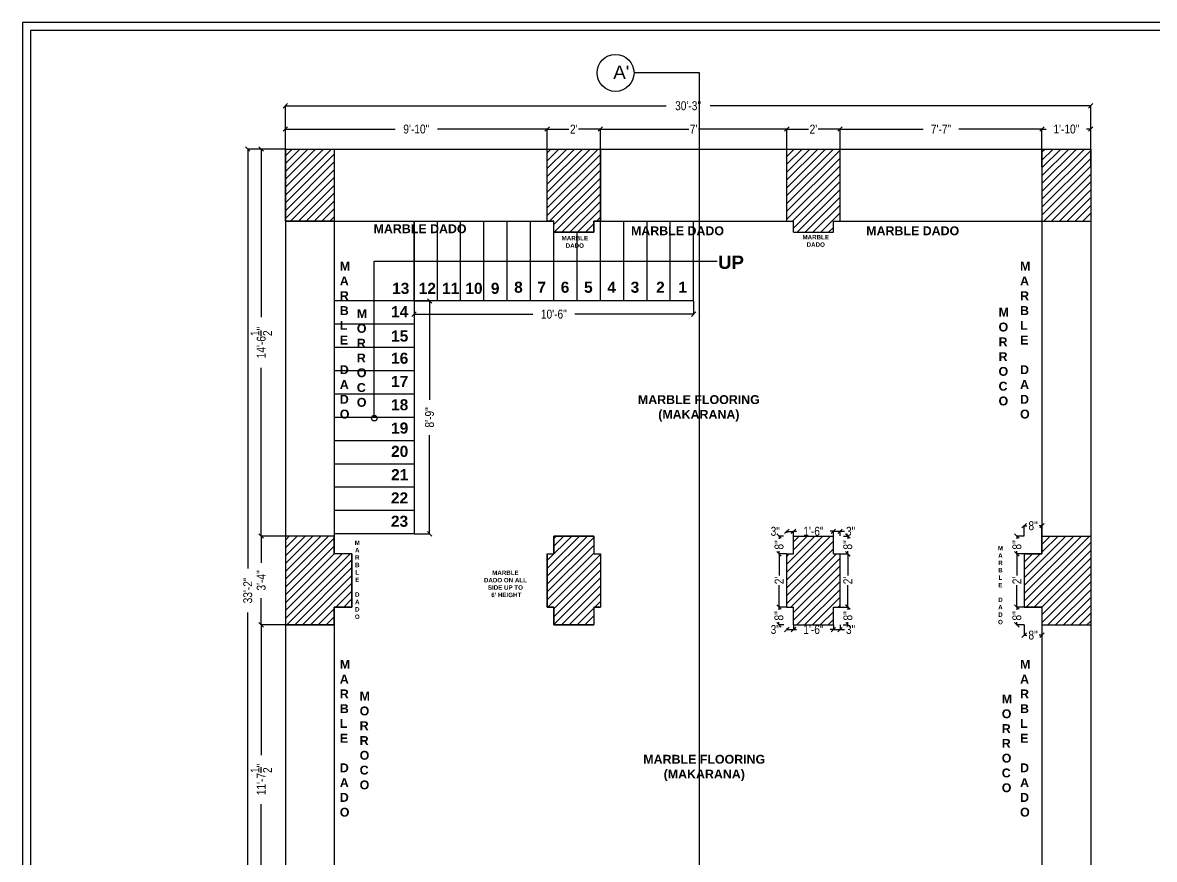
# Model space of a CAD drawing. Header units: inches. Extents: x 13054 to 48691, y 5623 to 20391.
# Drawn here: x 45946 to 46456, y 18952 to 19329 of the extents above; entities that cross this region are included whole.
import ezdxf

# ---------------------------------------------------------------- set-up
doc = ezdxf.new("R2010")
doc.units = ezdxf.units.IN
doc.header["$MEASUREMENT"] = 0
doc.styles.get("Standard").update_dxf_attribs({"font": 'arial.ttf'})
doc.styles.add('TEXT', font='')
doc.styles.get('TEXT').set_extended_font_data('Arial Narrow')
doc.dimstyles.new('Copy of Standard', dxfattribs={"dimtxt": 4, "dimasz": 2, "dimexe": 0.18, "dimexo": 0.0625, "dimgap": 0.09, "dimtad": 0, "dimzin": 0, "dimdsep": 46, "dimlunit": 4, "dimtxsty": 'TEXT', "dimblk": 'OBLIQUE', "dimcen": 0.09, "dimclrd": 8, "dimclre": 8, "dimclrt": 256, "dimadec": 0, "dimazin": 0, "dimtfac": 1, "dimtofl": 0, "dimtmove": 0, "dimatfit": 3, "dimfxl": 1, "dimtolj": 1, "dimtzin": 0, "dimarcsym": 0})

# ---------------------------------------------------------------- blocks, each defined once
blk = doc.blocks.new('_Oblique')
at = {"color": 0, "linetype": 'Continuous', "lineweight": -2}
blk.add_line((-0.5, -0.5), (0.5, 0.5), dxfattribs=at)
blk = doc.blocks.new('*D1314')
at = {"color": 8, "lineweight": -2, "transparency": 16777216}
for p, q in [((46064.35, 19097.35), (46053.34, 19097.35)), ((46053.52, 19097.35), (46053.52, 19085.34)), ((46053.52, 19057.35), (46053.52, 19069.35)), ((46064.35, 19057.35), (46053.34, 19057.35))]:
    blk.add_line(p, q, dxfattribs=at)
at = {"layer": 'Defpoints', "color": 0, "transparency": 16777216}
for p in [(46053.52, 19097.35), (46064.41, 19097.35), (46064.41, 19057.35)]:
    blk.add_point(p, dxfattribs=at)
at = {"color": 8, "lineweight": -2, "transparency": 16777216, "xscale": 2, "yscale": 2, "zscale": 2}
for p, rotation in [((46053.52, 19097.35), 90), ((46053.52, 19057.35), 270)]:
    blk.add_blockref('_Oblique', p, dxfattribs=dict(at, rotation=rotation))
at = {"transparency": 16777216, "insert": (46053.52, 19077.35), "char_height": 4, "attachment_point": 5, "rotation": 90, "style": 'TEXT'}
blk.add_mtext('\\A1;3\'-4"', dxfattribs=at)
blk = doc.blocks.new('*D1315')
at = {"color": 8, "lineweight": -2, "transparency": 16777216}
for p, q in [((46405.41, 19263.85), (46405.41, 19281.03)), ((46405.41, 19280.85), (46407.27, 19280.85)), ((46427.41, 19280.85), (46425.55, 19280.85)), ((46427.41, 19263.85), (46427.41, 19281.03))]:
    blk.add_line(p, q, dxfattribs=at)
at = {"layer": 'Defpoints', "color": 0, "transparency": 16777216}
for p in [(46427.41, 19280.85), (46405.41, 19263.79), (46427.41, 19263.79)]:
    blk.add_point(p, dxfattribs=at)
at = {"color": 8, "lineweight": -2, "transparency": 16777216, "xscale": 2, "yscale": 2, "zscale": 2, "rotation": 180}
blk.add_blockref('_Oblique', (46405.41, 19280.85), dxfattribs=at)
at = {"color": 8, "lineweight": -2, "transparency": 16777216, "xscale": 2, "yscale": 2, "zscale": 2}
blk.add_blockref('_Oblique', (46427.41, 19280.85), dxfattribs=at)
at = {"transparency": 16777216, "insert": (46416.41, 19280.85), "char_height": 4, "attachment_point": 5, "style": 'TEXT'}
blk.add_mtext('\\A1;1\'-10"', dxfattribs=at)
blk = doc.blocks.new('*D1302')
at = {"color": 8, "lineweight": -2, "transparency": 16777216}
for p, q in [((46064.41, 19271.91), (46064.41, 19291.53)), ((46064.41, 19291.35), (46236.01, 19291.35)), ((46427.41, 19291.35), (46255.81, 19291.35)), ((46427.41, 19271.91), (46427.41, 19291.53))]:
    blk.add_line(p, q, dxfattribs=at)
at = {"layer": 'Defpoints', "color": 0, "transparency": 16777216}
for p in [(46427.41, 19291.35), (46064.41, 19271.85), (46427.41, 19271.85)]:
    blk.add_point(p, dxfattribs=at)
at = {"color": 8, "lineweight": -2, "transparency": 16777216, "xscale": 2, "yscale": 2, "zscale": 2, "rotation": 180}
blk.add_blockref('_Oblique', (46064.41, 19291.35), dxfattribs=at)
at = {"color": 8, "lineweight": -2, "transparency": 16777216, "xscale": 2, "yscale": 2, "zscale": 2}
blk.add_blockref('_Oblique', (46427.41, 19291.35), dxfattribs=at)
at = {"transparency": 16777216, "insert": (46245.91, 19291.35), "char_height": 4, "attachment_point": 5, "style": 'TEXT'}
blk.add_mtext('\\A1;30\'-3"', dxfattribs=at)
blk = doc.blocks.new('*D1316')
at = {"color": 8, "lineweight": -2, "transparency": 16777216}
for p, q in [((46122.41, 19203.28), (46122.41, 19197.22)), ((46248.41, 19203.28), (46248.41, 19197.22)), ((46122.41, 19197.4), (46175.89, 19197.4)), ((46248.41, 19197.4), (46194.93, 19197.4))]:
    blk.add_line(p, q, dxfattribs=at)
at = {"layer": 'Defpoints', "color": 0, "transparency": 16777216}
for p in [(46122.41, 19203.35), (46248.41, 19203.35), (46122.41, 19197.4)]:
    blk.add_point(p, dxfattribs=at)
at = {"color": 8, "lineweight": -2, "transparency": 16777216, "xscale": 2, "yscale": 2, "zscale": 2, "rotation": 180}
blk.add_blockref('_Oblique', (46122.41, 19197.4), dxfattribs=at)
at = {"color": 8, "lineweight": -2, "transparency": 16777216, "xscale": 2, "yscale": 2, "zscale": 2}
blk.add_blockref('_Oblique', (46248.41, 19197.4), dxfattribs=at)
at = {"transparency": 16777216, "insert": (46185.41, 19197.4), "char_height": 4, "attachment_point": 5, "style": 'TEXT'}
blk.add_mtext('\\A1;10\'-6"', dxfattribs=at)
blk = doc.blocks.new('*D1303')
at = {"color": 8, "lineweight": -2, "transparency": 16777216}
for p, q in [((46122.47, 19203.35), (46129.59, 19203.35)), ((46129.41, 19203.35), (46129.41, 19158.84)), ((46129.41, 19098.35), (46129.41, 19142.85)), ((46122.47, 19098.35), (46129.59, 19098.35))]:
    blk.add_line(p, q, dxfattribs=at)
at = {"layer": 'Defpoints', "color": 0, "transparency": 16777216}
for p in [(46122.41, 19203.35), (46122.41, 19098.35), (46129.41, 19098.35)]:
    blk.add_point(p, dxfattribs=at)
at = {"color": 8, "lineweight": -2, "transparency": 16777216, "xscale": 2, "yscale": 2, "zscale": 2}
for p, rotation in [((46129.41, 19203.35), 90), ((46129.41, 19098.35), 270)]:
    blk.add_blockref('_Oblique', p, dxfattribs=dict(at, rotation=rotation))
at = {"transparency": 16777216, "insert": (46129.41, 19150.85), "char_height": 4, "attachment_point": 5, "rotation": 90, "style": 'TEXT'}
blk.add_mtext('\\A1;8\'-9"', dxfattribs=at)
blk = doc.blocks.new('*D1318')
at = {"color": 8, "lineweight": -2, "transparency": 16777216}
for p, q in [((46064.35, 19057.35), (46053.34, 19057.35)), ((46053.52, 19057.35), (46053.52, 18998.64)), ((46053.52, 18917.85), (46053.52, 18976.55)), ((46064.35, 18917.85), (46053.34, 18917.85))]:
    blk.add_line(p, q, dxfattribs=at)
at = {"layer": 'Defpoints', "color": 0, "transparency": 16777216}
for p in [(46064.41, 19057.35), (46053.52, 18917.85), (46064.41, 18917.85)]:
    blk.add_point(p, dxfattribs=at)
at = {"color": 8, "lineweight": -2, "transparency": 16777216, "xscale": 2, "yscale": 2, "zscale": 2}
for p, rotation in [((46053.52, 19057.35), 90), ((46053.52, 18917.85), 270)]:
    blk.add_blockref('_Oblique', p, dxfattribs=dict(at, rotation=rotation))
at = {"transparency": 16777216, "insert": (46053.52, 18987.6), "char_height": 4, "attachment_point": 5, "rotation": 90, "style": 'TEXT'}
blk.add_mtext('\\A1;11\'-7{\\H1x;\\S1/2;}"', dxfattribs=at)
blk = doc.blocks.new('*D1320')
at = {"color": 8, "lineweight": -2, "transparency": 16777216}
for p, q in [((46064.35, 19271.85), (46053.34, 19271.85)), ((46053.52, 19271.85), (46053.52, 19196.02)), ((46053.52, 19097.35), (46053.52, 19173.17)), ((46064.35, 19097.35), (46053.34, 19097.35))]:
    blk.add_line(p, q, dxfattribs=at)
at = {"layer": 'Defpoints', "color": 0, "transparency": 16777216}
for p in [(46053.52, 19271.85), (46064.41, 19271.85), (46064.41, 19097.35)]:
    blk.add_point(p, dxfattribs=at)
at = {"color": 8, "lineweight": -2, "transparency": 16777216, "xscale": 2, "yscale": 2, "zscale": 2}
for p, rotation in [((46053.52, 19271.85), 90), ((46053.52, 19097.35), 270)]:
    blk.add_blockref('_Oblique', p, dxfattribs=dict(at, rotation=rotation))
at = {"transparency": 16777216, "insert": (46053.52, 19184.6), "char_height": 4, "attachment_point": 5, "rotation": 90, "style": 'TEXT'}
blk.add_mtext('\\A1;14\'-6{\\H1x;\\S1/2;}"', dxfattribs=at)
blk = doc.blocks.new('*D1304')
at = {"color": 8, "lineweight": -2, "transparency": 16777216}
for p, q in [((46064.41, 19271.91), (46064.41, 19281.03)), ((46064.41, 19280.85), (46113.89, 19280.85)), ((46182.41, 19280.85), (46132.93, 19280.85)), ((46182.41, 19271.91), (46182.41, 19281.03))]:
    blk.add_line(p, q, dxfattribs=at)
at = {"layer": 'Defpoints', "color": 0, "transparency": 16777216}
for p in [(46182.41, 19280.85), (46064.41, 19271.85), (46182.41, 19271.85)]:
    blk.add_point(p, dxfattribs=at)
at = {"color": 8, "lineweight": -2, "transparency": 16777216, "xscale": 2, "yscale": 2, "zscale": 2, "rotation": 180}
blk.add_blockref('_Oblique', (46064.41, 19280.85), dxfattribs=at)
at = {"color": 8, "lineweight": -2, "transparency": 16777216, "xscale": 2, "yscale": 2, "zscale": 2}
blk.add_blockref('_Oblique', (46182.41, 19280.85), dxfattribs=at)
at = {"transparency": 16777216, "insert": (46123.41, 19280.85), "char_height": 4, "attachment_point": 5, "style": 'TEXT'}
blk.add_mtext('\\A1;9\'-10"', dxfattribs=at)
blk = doc.blocks.new('*D1305')
at = {"color": 8, "lineweight": -2, "transparency": 16777216}
for p, q in [((46206.41, 19271.91), (46206.41, 19281.03)), ((46206.41, 19280.85), (46246.22, 19280.85)), ((46290.41, 19280.85), (46250.6, 19280.85)), ((46290.41, 19271.91), (46290.41, 19281.03))]:
    blk.add_line(p, q, dxfattribs=at)
at = {"layer": 'Defpoints', "color": 0, "transparency": 16777216}
for p in [(46290.41, 19280.85), (46206.41, 19271.85), (46290.41, 19271.85)]:
    blk.add_point(p, dxfattribs=at)
at = {"color": 8, "lineweight": -2, "transparency": 16777216, "xscale": 2, "yscale": 2, "zscale": 2, "rotation": 180}
blk.add_blockref('_Oblique', (46206.41, 19280.85), dxfattribs=at)
at = {"color": 8, "lineweight": -2, "transparency": 16777216, "xscale": 2, "yscale": 2, "zscale": 2}
blk.add_blockref('_Oblique', (46290.41, 19280.85), dxfattribs=at)
at = {"transparency": 16777216, "insert": (46248.41, 19280.85), "char_height": 4, "attachment_point": 5, "style": 'TEXT'}
blk.add_mtext("\\A1;7'", dxfattribs=at)
blk = doc.blocks.new('*D1321')
at = {"color": 8, "lineweight": -2, "transparency": 16777216}
for p, q in [((46314.41, 19271.91), (46314.41, 19281.03)), ((46314.41, 19280.85), (46351.92, 19280.85)), ((46405.41, 19280.85), (46367.9, 19280.85)), ((46405.41, 19271.91), (46405.41, 19281.03))]:
    blk.add_line(p, q, dxfattribs=at)
at = {"layer": 'Defpoints', "color": 0, "transparency": 16777216}
for p in [(46405.41, 19280.85), (46314.41, 19271.85), (46405.41, 19271.85)]:
    blk.add_point(p, dxfattribs=at)
at = {"color": 8, "lineweight": -2, "transparency": 16777216, "xscale": 2, "yscale": 2, "zscale": 2, "rotation": 180}
blk.add_blockref('_Oblique', (46314.41, 19280.85), dxfattribs=at)
at = {"color": 8, "lineweight": -2, "transparency": 16777216, "xscale": 2, "yscale": 2, "zscale": 2}
blk.add_blockref('_Oblique', (46405.41, 19280.85), dxfattribs=at)
at = {"transparency": 16777216, "insert": (46359.91, 19280.85), "char_height": 4, "attachment_point": 5, "style": 'TEXT'}
blk.add_mtext('\\A1;7\'-7"', dxfattribs=at)
blk = doc.blocks.new('*D1306')
at = {"color": 8, "lineweight": -2, "transparency": 16777216}
for p, q in [((46290.41, 19271.91), (46290.41, 19281.03)), ((46290.41, 19280.85), (46300.22, 19280.85)), ((46314.41, 19280.85), (46304.6, 19280.85)), ((46314.41, 19271.41), (46314.41, 19281.03))]:
    blk.add_line(p, q, dxfattribs=at)
at = {"layer": 'Defpoints', "color": 0, "transparency": 16777216}
for p in [(46314.41, 19280.85), (46290.41, 19271.85), (46314.41, 19271.35)]:
    blk.add_point(p, dxfattribs=at)
at = {"color": 8, "lineweight": -2, "transparency": 16777216, "xscale": 2, "yscale": 2, "zscale": 2, "rotation": 180}
blk.add_blockref('_Oblique', (46290.41, 19280.85), dxfattribs=at)
at = {"color": 8, "lineweight": -2, "transparency": 16777216, "xscale": 2, "yscale": 2, "zscale": 2}
blk.add_blockref('_Oblique', (46314.41, 19280.85), dxfattribs=at)
at = {"transparency": 16777216, "insert": (46302.41, 19280.85), "char_height": 4, "attachment_point": 5, "style": 'TEXT'}
blk.add_mtext("\\A1;2'", dxfattribs=at)
blk = doc.blocks.new('*D1322')
at = {"color": 8, "lineweight": -2, "transparency": 16777216}
for p, q in [((46064.35, 19271.85), (46047.29, 19271.85)), ((46047.47, 19271.85), (46047.47, 19082.74)), ((46047.47, 18873.85), (46047.47, 19062.95)), ((46064.35, 18873.85), (46047.29, 18873.85))]:
    blk.add_line(p, q, dxfattribs=at)
at = {"layer": 'Defpoints', "color": 0, "transparency": 16777216}
for p in [(46064.41, 19271.85), (46047.47, 18873.85), (46064.41, 18873.85)]:
    blk.add_point(p, dxfattribs=at)
at = {"color": 8, "lineweight": -2, "transparency": 16777216, "xscale": 2, "yscale": 2, "zscale": 2}
for p, rotation in [((46047.47, 19271.85), 90), ((46047.47, 18873.85), 270)]:
    blk.add_blockref('_Oblique', p, dxfattribs=dict(at, rotation=rotation))
at = {"transparency": 16777216, "insert": (46047.47, 19072.85), "char_height": 4, "attachment_point": 5, "rotation": 90, "style": 'TEXT'}
blk.add_mtext('\\A1;33\'-2"', dxfattribs=at)
blk = doc.blocks.new('*D1324')
at = {"color": 8, "lineweight": -2, "transparency": 16777216}
for p, q in [((46182.41, 19271.91), (46182.41, 19281.03)), ((46182.41, 19280.85), (46192.22, 19280.85)), ((46206.41, 19280.85), (46196.6, 19280.85)), ((46206.41, 19271.91), (46206.41, 19281.03))]:
    blk.add_line(p, q, dxfattribs=at)
at = {"layer": 'Defpoints', "color": 0, "transparency": 16777216}
for p in [(46182.41, 19280.85), (46182.41, 19271.85), (46206.41, 19271.85)]:
    blk.add_point(p, dxfattribs=at)
at = {"color": 8, "lineweight": -2, "transparency": 16777216, "xscale": 2, "yscale": 2, "zscale": 2, "rotation": 180}
blk.add_blockref('_Oblique', (46182.41, 19280.85), dxfattribs=at)
at = {"color": 8, "lineweight": -2, "transparency": 16777216, "xscale": 2, "yscale": 2, "zscale": 2}
blk.add_blockref('_Oblique', (46206.41, 19280.85), dxfattribs=at)
at = {"transparency": 16777216, "insert": (46194.41, 19280.85), "char_height": 4, "attachment_point": 5, "style": 'TEXT'}
blk.add_mtext("\\A1;2'", dxfattribs=at)
blk = doc.blocks.new('*D1348')
at = {"color": 8, "lineweight": -2, "transparency": 16777216}
for p, q in [((46293.41, 19097.41), (46293.41, 19099.68)), ((46293.41, 19099.5), (46294.8, 19099.5)), ((46311.41, 19099.5), (46310.02, 19099.5)), ((46311.41, 19097.41), (46311.41, 19099.68))]:
    blk.add_line(p, q, dxfattribs=at)
at = {"layer": 'Defpoints', "color": 0, "transparency": 16777216}
for p in [(46293.41, 19099.5), (46293.41, 19097.35), (46311.41, 19097.35)]:
    blk.add_point(p, dxfattribs=at)
at = {"color": 8, "lineweight": -2, "transparency": 16777216, "xscale": 2, "yscale": 2, "zscale": 2, "rotation": 180}
blk.add_blockref('_Oblique', (46293.41, 19099.5), dxfattribs=at)
at = {"color": 8, "lineweight": -2, "transparency": 16777216, "xscale": 2, "yscale": 2, "zscale": 2}
blk.add_blockref('_Oblique', (46311.41, 19099.5), dxfattribs=at)
at = {"transparency": 16777216, "insert": (46302.41, 19099.5), "char_height": 4, "attachment_point": 5, "style": 'TEXT'}
blk.add_mtext('\\A1;1\'-6"', dxfattribs=at)
blk = doc.blocks.new('*D1350')
at = {"color": 8, "lineweight": -2, "transparency": 16777216}
for p, q in [((46311.41, 19099.57), (46311.41, 19099.68)), ((46311.41, 19099.5), (46314.41, 19099.5)), ((46314.41, 19097.41), (46314.41, 19099.68)), ((46314.41, 19099.5), (46316.41, 19099.5))]:
    blk.add_line(p, q, dxfattribs=at)
at = {"layer": 'Defpoints', "color": 0, "transparency": 16777216}
for p in [(46311.41, 19099.5), (46314.41, 19099.5), (46314.41, 19097.35)]:
    blk.add_point(p, dxfattribs=at)
at = {"color": 8, "lineweight": -2, "transparency": 16777216, "xscale": 2, "yscale": 2, "zscale": 2, "rotation": 180}
blk.add_blockref('_Oblique', (46311.41, 19099.5), dxfattribs=at)
at = {"color": 8, "lineweight": -2, "transparency": 16777216, "xscale": 2, "yscale": 2, "zscale": 2}
blk.add_blockref('_Oblique', (46314.41, 19099.5), dxfattribs=at)
at = {"transparency": 16777216, "insert": (46319.17, 19099.5), "char_height": 4, "attachment_point": 5, "style": 'TEXT'}
blk.add_mtext('\\A1;3"', dxfattribs=at)
blk = doc.blocks.new('*D1355')
at = {"color": 8, "lineweight": -2, "transparency": 16777216}
for p, q in [((46289.01, 19065.35), (46286.68, 19065.35)), ((46286.86, 19065.35), (46286.86, 19064.1)), ((46289.01, 19057.35), (46286.68, 19057.35)), ((46286.86, 19057.35), (46286.86, 19058.59))]:
    blk.add_line(p, q, dxfattribs=at)
at = {"layer": 'Defpoints', "color": 0, "transparency": 16777216}
for p in [(46286.86, 19065.35), (46289.07, 19065.35), (46289.07, 19057.35)]:
    blk.add_point(p, dxfattribs=at)
at = {"color": 8, "lineweight": -2, "transparency": 16777216, "xscale": 2, "yscale": 2, "zscale": 2}
for p, rotation in [((46286.86, 19065.35), 90), ((46286.86, 19057.35), 270)]:
    blk.add_blockref('_Oblique', p, dxfattribs=dict(at, rotation=rotation))
at = {"transparency": 16777216, "insert": (46286.86, 19061.35), "char_height": 4, "attachment_point": 5, "rotation": 90, "style": 'TEXT'}
blk.add_mtext('\\A1;8"', dxfattribs=at)
blk = doc.blocks.new('*D1357')
at = {"color": 8, "lineweight": -2, "transparency": 16777216}
for p, q in [((46290.35, 19089.35), (46286.76, 19089.35)), ((46286.94, 19089.35), (46286.94, 19079.53)), ((46286.94, 19065.35), (46286.94, 19075.16)), ((46290.35, 19065.35), (46286.76, 19065.35))]:
    blk.add_line(p, q, dxfattribs=at)
at = {"layer": 'Defpoints', "color": 0, "transparency": 16777216}
for p in [(46286.94, 19089.35), (46290.41, 19089.35), (46290.41, 19065.35)]:
    blk.add_point(p, dxfattribs=at)
at = {"color": 8, "lineweight": -2, "transparency": 16777216, "xscale": 2, "yscale": 2, "zscale": 2}
for p, rotation in [((46286.94, 19089.35), 90), ((46286.94, 19065.35), 270)]:
    blk.add_blockref('_Oblique', p, dxfattribs=dict(at, rotation=rotation))
at = {"transparency": 16777216, "insert": (46286.94, 19077.35), "char_height": 4, "attachment_point": 5, "rotation": 90, "style": 'TEXT'}
blk.add_mtext("\\A1;2'", dxfattribs=at)
blk = doc.blocks.new('*D1358')
at = {"color": 8, "lineweight": -2, "transparency": 16777216}
for p, q in [((46290.41, 19098.83), (46290.41, 19099.65)), ((46290.41, 19099.47), (46293.41, 19099.47)), ((46293.41, 19098.83), (46293.41, 19099.65))]:
    blk.add_line(p, q, dxfattribs=at)
at = {"layer": 'Defpoints', "color": 0, "transparency": 16777216}
for p in [(46290.41, 19098.76), (46293.41, 19099.47), (46293.41, 19098.76)]:
    blk.add_point(p, dxfattribs=at)
at = {"color": 8, "lineweight": -2, "transparency": 16777216, "xscale": 2, "yscale": 2, "zscale": 2, "rotation": 180}
blk.add_blockref('_Oblique', (46290.41, 19099.47), dxfattribs=at)
at = {"color": 8, "lineweight": -2, "transparency": 16777216, "xscale": 2, "yscale": 2, "zscale": 2}
blk.add_blockref('_Oblique', (46293.41, 19099.47), dxfattribs=at)
at = {"transparency": 16777216, "insert": (46285.21, 19099.47), "char_height": 4, "attachment_point": 5, "style": 'TEXT'}
blk.add_mtext('\\A1;3"', dxfattribs=at)
blk = doc.blocks.new('*D1359')
at = {"color": 8, "lineweight": -2, "transparency": 16777216}
for p, q in [((46288.92, 19097.35), (46286.74, 19097.35)), ((46286.92, 19097.35), (46286.92, 19096.1)), ((46288.92, 19089.35), (46286.74, 19089.35)), ((46286.92, 19089.35), (46286.92, 19090.59))]:
    blk.add_line(p, q, dxfattribs=at)
at = {"layer": 'Defpoints', "color": 0, "transparency": 16777216}
for p in [(46288.98, 19097.35), (46286.92, 19089.35), (46288.98, 19089.35)]:
    blk.add_point(p, dxfattribs=at)
at = {"color": 8, "lineweight": -2, "transparency": 16777216, "xscale": 2, "yscale": 2, "zscale": 2}
for p, rotation in [((46286.92, 19097.35), 90), ((46286.92, 19089.35), 270)]:
    blk.add_blockref('_Oblique', p, dxfattribs=dict(at, rotation=rotation))
at = {"transparency": 16777216, "insert": (46286.92, 19093.35), "char_height": 4, "attachment_point": 5, "rotation": 90, "style": 'TEXT'}
blk.add_mtext('\\A1;8"', dxfattribs=at)
blk = doc.blocks.new('*D1363')
at = {"color": 8, "lineweight": -2, "transparency": 16777216}
for p, q in [((46293.41, 19057.28), (46293.41, 19055.01)), ((46311.41, 19057.28), (46311.41, 19055.01)), ((46293.41, 19055.19), (46294.8, 19055.19)), ((46311.41, 19055.19), (46310.02, 19055.19))]:
    blk.add_line(p, q, dxfattribs=at)
at = {"layer": 'Defpoints', "color": 0, "transparency": 16777216}
for p in [(46293.41, 19057.35), (46311.41, 19057.35), (46293.41, 19055.19)]:
    blk.add_point(p, dxfattribs=at)
at = {"color": 8, "lineweight": -2, "transparency": 16777216, "xscale": 2, "yscale": 2, "zscale": 2, "rotation": 180}
blk.add_blockref('_Oblique', (46293.41, 19055.19), dxfattribs=at)
at = {"color": 8, "lineweight": -2, "transparency": 16777216, "xscale": 2, "yscale": 2, "zscale": 2}
blk.add_blockref('_Oblique', (46311.41, 19055.19), dxfattribs=at)
at = {"transparency": 16777216, "insert": (46302.41, 19055.19), "char_height": 4, "attachment_point": 5, "style": 'TEXT'}
blk.add_mtext('\\A1;1\'-6"', dxfattribs=at)
blk = doc.blocks.new('*D1362')
at = {"color": 8, "lineweight": -2, "transparency": 16777216}
for p, q in [((46314.41, 19057.28), (46314.41, 19055.01)), ((46311.41, 19055.25), (46311.41, 19055.37)), ((46311.41, 19055.19), (46314.41, 19055.19)), ((46314.41, 19055.19), (46316.41, 19055.19))]:
    blk.add_line(p, q, dxfattribs=at)
at = {"layer": 'Defpoints', "color": 0, "transparency": 16777216}
for p in [(46314.41, 19057.35), (46311.41, 19055.19), (46314.41, 19055.19)]:
    blk.add_point(p, dxfattribs=at)
at = {"color": 8, "lineweight": -2, "transparency": 16777216, "xscale": 2, "yscale": 2, "zscale": 2, "rotation": 180}
blk.add_blockref('_Oblique', (46311.41, 19055.19), dxfattribs=at)
at = {"color": 8, "lineweight": -2, "transparency": 16777216, "xscale": 2, "yscale": 2, "zscale": 2}
blk.add_blockref('_Oblique', (46314.41, 19055.19), dxfattribs=at)
at = {"transparency": 16777216, "insert": (46319.17, 19055.19), "char_height": 4, "attachment_point": 5, "style": 'TEXT'}
blk.add_mtext('\\A1;3"', dxfattribs=at)
blk = doc.blocks.new('*D1361')
at = {"color": 8, "lineweight": -2, "transparency": 16777216}
for p, q in [((46290.41, 19055.86), (46290.41, 19055.04)), ((46290.41, 19055.22), (46293.41, 19055.22)), ((46293.41, 19055.86), (46293.41, 19055.04))]:
    blk.add_line(p, q, dxfattribs=at)
at = {"layer": 'Defpoints', "color": 0, "transparency": 16777216}
for p in [(46290.41, 19055.93), (46293.41, 19055.93), (46293.41, 19055.22)]:
    blk.add_point(p, dxfattribs=at)
at = {"color": 8, "lineweight": -2, "transparency": 16777216, "xscale": 2, "yscale": 2, "zscale": 2, "rotation": 180}
blk.add_blockref('_Oblique', (46290.41, 19055.22), dxfattribs=at)
at = {"color": 8, "lineweight": -2, "transparency": 16777216, "xscale": 2, "yscale": 2, "zscale": 2}
blk.add_blockref('_Oblique', (46293.41, 19055.22), dxfattribs=at)
at = {"transparency": 16777216, "insert": (46285.21, 19055.22), "char_height": 4, "attachment_point": 5, "style": 'TEXT'}
blk.add_mtext('\\A1;3"', dxfattribs=at)
blk = doc.blocks.new('*D1364')
at = {"color": 8, "lineweight": -2, "transparency": 16777216}
for p, q in [((46315.81, 19065.35), (46318.14, 19065.35)), ((46317.96, 19065.35), (46317.96, 19064.1)), ((46315.81, 19057.35), (46318.14, 19057.35)), ((46317.96, 19057.35), (46317.96, 19058.59))]:
    blk.add_line(p, q, dxfattribs=at)
at = {"layer": 'Defpoints', "color": 0, "transparency": 16777216}
for p in [(46315.75, 19065.35), (46317.96, 19065.35), (46315.75, 19057.35)]:
    blk.add_point(p, dxfattribs=at)
at = {"color": 8, "lineweight": -2, "transparency": 16777216, "xscale": 2, "yscale": 2, "zscale": 2}
for p, rotation in [((46317.96, 19065.35), 90), ((46317.96, 19057.35), 270)]:
    blk.add_blockref('_Oblique', p, dxfattribs=dict(at, rotation=rotation))
at = {"transparency": 16777216, "insert": (46317.96, 19061.35), "char_height": 4, "attachment_point": 5, "rotation": 90, "style": 'TEXT'}
blk.add_mtext('\\A1;8"', dxfattribs=at)
blk = doc.blocks.new('*D1366')
at = {"color": 8, "lineweight": -2, "transparency": 16777216}
for p, q in [((46314.47, 19089.35), (46318.06, 19089.35)), ((46317.88, 19089.35), (46317.88, 19079.53)), ((46317.88, 19065.35), (46317.88, 19075.16)), ((46314.47, 19065.35), (46318.06, 19065.35))]:
    blk.add_line(p, q, dxfattribs=at)
at = {"layer": 'Defpoints', "color": 0, "transparency": 16777216}
for p in [(46314.41, 19089.35), (46317.88, 19089.35), (46314.41, 19065.35)]:
    blk.add_point(p, dxfattribs=at)
at = {"color": 8, "lineweight": -2, "transparency": 16777216, "xscale": 2, "yscale": 2, "zscale": 2}
for p, rotation in [((46317.88, 19089.35), 90), ((46317.88, 19065.35), 270)]:
    blk.add_blockref('_Oblique', p, dxfattribs=dict(at, rotation=rotation))
at = {"transparency": 16777216, "insert": (46317.88, 19077.35), "char_height": 4, "attachment_point": 5, "rotation": 90, "style": 'TEXT'}
blk.add_mtext("\\A1;2'", dxfattribs=at)
blk = doc.blocks.new('*D1365')
at = {"color": 8, "lineweight": -2, "transparency": 16777216}
for p, q in [((46315.9, 19097.35), (46318.08, 19097.35)), ((46317.9, 19097.35), (46317.9, 19096.1)), ((46315.9, 19089.35), (46318.08, 19089.35)), ((46317.9, 19089.35), (46317.9, 19090.59))]:
    blk.add_line(p, q, dxfattribs=at)
at = {"layer": 'Defpoints', "color": 0, "transparency": 16777216}
for p in [(46315.84, 19097.35), (46315.84, 19089.35), (46317.9, 19089.35)]:
    blk.add_point(p, dxfattribs=at)
at = {"color": 8, "lineweight": -2, "transparency": 16777216, "xscale": 2, "yscale": 2, "zscale": 2}
for p, rotation in [((46317.9, 19097.35), 90), ((46317.9, 19089.35), 270)]:
    blk.add_blockref('_Oblique', p, dxfattribs=dict(at, rotation=rotation))
at = {"transparency": 16777216, "insert": (46317.9, 19093.35), "char_height": 4, "attachment_point": 5, "rotation": 90, "style": 'TEXT'}
blk.add_mtext('\\A1;8"', dxfattribs=at)
blk = doc.blocks.new('*D1367')
at = {"color": 8, "lineweight": -2, "transparency": 16777216}
for p, q in [((46405.35, 19065.35), (46393.93, 19065.35)), ((46394.11, 19065.35), (46394.11, 19064.1)), ((46397.35, 19057.35), (46393.93, 19057.35)), ((46394.11, 19057.35), (46394.11, 19058.59))]:
    blk.add_line(p, q, dxfattribs=at)
at = {"layer": 'Defpoints', "color": 0, "transparency": 16777216}
for p in [(46394.11, 19065.35), (46405.41, 19065.35), (46397.41, 19057.35)]:
    blk.add_point(p, dxfattribs=at)
at = {"color": 8, "lineweight": -2, "transparency": 16777216, "xscale": 2, "yscale": 2, "zscale": 2}
for p, rotation in [((46394.11, 19065.35), 90), ((46394.11, 19057.35), 270)]:
    blk.add_blockref('_Oblique', p, dxfattribs=dict(at, rotation=rotation))
at = {"transparency": 16777216, "insert": (46394.11, 19061.35), "char_height": 4, "attachment_point": 5, "rotation": 90, "style": 'TEXT'}
blk.add_mtext('\\A1;8"', dxfattribs=at)
blk = doc.blocks.new('*D1368')
at = {"color": 8, "lineweight": -2, "transparency": 16777216}
for p, q in [((46397.35, 19089.35), (46393.93, 19089.35)), ((46394.11, 19089.35), (46394.11, 19079.53)), ((46394.11, 19065.35), (46394.11, 19075.16)), ((46397.35, 19065.35), (46393.93, 19065.35))]:
    blk.add_line(p, q, dxfattribs=at)
at = {"layer": 'Defpoints', "color": 0, "transparency": 16777216}
for p in [(46394.11, 19089.35), (46397.41, 19089.35), (46397.41, 19065.35)]:
    blk.add_point(p, dxfattribs=at)
at = {"color": 8, "lineweight": -2, "transparency": 16777216, "xscale": 2, "yscale": 2, "zscale": 2}
for p, rotation in [((46394.11, 19089.35), 90), ((46394.11, 19065.35), 270)]:
    blk.add_blockref('_Oblique', p, dxfattribs=dict(at, rotation=rotation))
at = {"transparency": 16777216, "insert": (46394.11, 19077.35), "char_height": 4, "attachment_point": 5, "rotation": 90, "style": 'TEXT'}
blk.add_mtext("\\A1;2'", dxfattribs=at)
blk = doc.blocks.new('*D1369')
at = {"color": 8, "lineweight": -2, "transparency": 16777216}
for p, q in [((46405.41, 19065.28), (46405.41, 19052.5)), ((46397.41, 19057.28), (46397.41, 19052.5)), ((46397.41, 19052.68), (46398.65, 19052.68)), ((46405.41, 19052.68), (46404.17, 19052.68))]:
    blk.add_line(p, q, dxfattribs=at)
at = {"layer": 'Defpoints', "color": 0, "transparency": 16777216}
for p in [(46405.41, 19065.35), (46397.41, 19057.35), (46405.41, 19052.68)]:
    blk.add_point(p, dxfattribs=at)
at = {"color": 8, "lineweight": -2, "transparency": 16777216, "xscale": 2, "yscale": 2, "zscale": 2, "rotation": 180}
blk.add_blockref('_Oblique', (46397.41, 19052.68), dxfattribs=at)
at = {"color": 8, "lineweight": -2, "transparency": 16777216, "xscale": 2, "yscale": 2, "zscale": 2}
blk.add_blockref('_Oblique', (46405.41, 19052.68), dxfattribs=at)
at = {"transparency": 16777216, "insert": (46401.41, 19052.68), "char_height": 4, "attachment_point": 5, "style": 'TEXT'}
blk.add_mtext('\\A1;8"', dxfattribs=at)
blk = doc.blocks.new('*D1370')
at = {"color": 8, "lineweight": -2, "transparency": 16777216}
for p, q in [((46397.41, 19097.41), (46397.41, 19102.19)), ((46397.41, 19102.01), (46398.65, 19102.01)), ((46405.41, 19102.01), (46404.17, 19102.01)), ((46405.41, 19089.41), (46405.41, 19102.19))]:
    blk.add_line(p, q, dxfattribs=at)
at = {"layer": 'Defpoints', "color": 0, "transparency": 16777216}
for p in [(46397.41, 19097.35), (46405.41, 19102.01), (46405.41, 19089.35)]:
    blk.add_point(p, dxfattribs=at)
at = {"color": 8, "lineweight": -2, "transparency": 16777216, "xscale": 2, "yscale": 2, "zscale": 2, "rotation": 180}
blk.add_blockref('_Oblique', (46397.41, 19102.01), dxfattribs=at)
at = {"color": 8, "lineweight": -2, "transparency": 16777216, "xscale": 2, "yscale": 2, "zscale": 2}
blk.add_blockref('_Oblique', (46405.41, 19102.01), dxfattribs=at)
at = {"transparency": 16777216, "insert": (46401.41, 19102.01), "char_height": 4, "attachment_point": 5, "style": 'TEXT'}
blk.add_mtext('\\A1;8"', dxfattribs=at)
blk = doc.blocks.new('*D1371')
at = {"color": 8, "lineweight": -2, "transparency": 16777216}
for p, q in [((46397.35, 19097.35), (46393.93, 19097.35)), ((46394.11, 19097.35), (46394.11, 19096.1)), ((46405.35, 19089.35), (46393.93, 19089.35)), ((46394.11, 19089.35), (46394.11, 19090.59))]:
    blk.add_line(p, q, dxfattribs=at)
at = {"layer": 'Defpoints', "color": 0, "transparency": 16777216}
for p in [(46397.41, 19097.35), (46394.11, 19089.35), (46405.41, 19089.35)]:
    blk.add_point(p, dxfattribs=at)
at = {"color": 8, "lineweight": -2, "transparency": 16777216, "xscale": 2, "yscale": 2, "zscale": 2}
for p, rotation in [((46394.11, 19097.35), 90), ((46394.11, 19089.35), 270)]:
    blk.add_blockref('_Oblique', p, dxfattribs=dict(at, rotation=rotation))
at = {"transparency": 16777216, "insert": (46394.11, 19093.35), "char_height": 4, "attachment_point": 5, "rotation": 90, "style": 'TEXT'}
blk.add_mtext('\\A1;8"', dxfattribs=at)

msp = doc.modelspace()

# ---------------------------------------------------------------- hatches: boundary and pattern name
at = {"true_color": 0x636466, "transparency": 33554687}
h = msp.add_hatch(dxfattribs=at)
h.set_pattern_fill('ANSI31', color=251, scale=20)
h.set_pattern_definition([(45, (0, -35.1546), (-1.76776695, 1.76776695), [])])
h.paths.add_polyline_path([(46086.41, 19271.845), (46064.41, 19271.845), (46064.41, 19239.345), (46086.41, 19239.345)])
h.paths.add_polyline_path([(46206.41, 19271.845), (46182.41, 19271.845), (46182.41, 19239.345), (46185.41, 19239.345), (46185.41, 19234.345), (46203.41, 19234.345), (46203.41, 19239.345), (46206.41, 19239.345)])
h.paths.add_polyline_path([(46314.41, 19271.845), (46290.41, 19271.845), (46290.41, 19239.345), (46293.41, 19239.345), (46293.41, 19234.345), (46311.41, 19234.345), (46311.41, 19239.345), (46314.41, 19239.345)])
h.paths.add_polyline_path([(46427.41, 19271.845), (46405.41, 19271.845), (46405.41, 19239.345), (46427.41, 19239.345)])
h.paths.add_polyline_path([(46427.41, 19097.345), (46405.41, 19097.345), (46405.41, 19089.345), (46397.41, 19089.345), (46397.41, 19065.345), (46405.41, 19065.345), (46405.41, 19057.345), (46427.41, 19057.345)])
h.paths.add_polyline_path([(46314.41, 19089.345), (46311.41, 19089.345), (46311.41, 19097.345), (46293.41, 19097.345), (46293.41, 19089.345), (46290.41, 19089.345), (46290.41, 19065.345), (46293.41, 19065.345), (46293.41, 19057.345), (46311.41, 19057.345), (46311.41, 19065.345), (46314.41, 19065.345)])
h.paths.add_polyline_path([(46206.41, 19089.345), (46203.41, 19089.345), (46203.41, 19097.345), (46185.41, 19097.345), (46185.41, 19089.345), (46182.41, 19089.345), (46182.41, 19065.345), (46185.41, 19065.345), (46185.41, 19057.345), (46203.41, 19057.345), (46203.41, 19065.345), (46206.41, 19065.345)])
h.paths.add_polyline_path([(46094.41, 19089.345), (46086.41, 19089.345), (46086.41, 19097.345), (46064.41, 19097.345), (46064.41, 19057.345), (46086.41, 19057.345), (46086.41, 19065.345), (46094.41, 19065.345)])
h.paths.add_polyline_path([(46094.41, 18909.845), (46086.41, 18909.845), (46086.41, 18917.845), (46064.41, 18917.845), (46064.41, 18885.845), (46094.41, 18885.845)])
h.paths.add_polyline_path([(46086.41, 18885.845), (46064.41, 18885.845), (46064.41, 18873.845), (46086.41, 18873.845)])
h.paths.add_polyline_path([(46206.41, 18909.845), (46203.41, 18909.845), (46203.41, 18917.845), (46185.41, 18917.845), (46185.41, 18909.845), (46182.41, 18909.845), (46182.41, 18885.845), (46206.41, 18885.845)])
h.paths.add_polyline_path([(46314.41, 18909.845), (46311.41, 18909.845), (46311.41, 18917.845), (46293.41, 18917.845), (46293.41, 18909.845), (46290.41, 18909.845), (46290.41, 18885.845), (46314.41, 18885.845)])
h.paths.add_polyline_path([(46427.41, 18917.845), (46405.41, 18917.845), (46405.41, 18909.845), (46397.41, 18909.845), (46397.41, 18885.845), (46427.41, 18885.845)])
h.paths.add_polyline_path([(46427.41, 18885.845), (46405.41, 18885.845), (46405.41, 18873.845), (46427.41, 18873.845)])
at = {"true_color": 0x000000, "transparency": 33554687}
h = msp.add_hatch(color=18, dxfattribs=at)
h.dxf.hatch_style = 1
h.paths.add_polyline_path([(46103.214, 19150.559), (46105.786, 19150.559, 1)])

# ---------------------------------------------------------------- linework, layer by layer
for p, q in [((46251.045, 19306.174), (46221.545, 19306.174)), ((46251.045, 18715.105), (46251.045, 19306.174)), ((46064.41, 19271.845), (46064.41, 18885.845)), ((46064.41, 19271.845), (46427.41, 19271.845)), ((46086.41, 19271.845), (46086.41, 19089.345)), ((46182.41, 19239.345), (46182.41, 19271.845)), ((46206.41, 19239.345), (46206.41, 19271.845)), ((46290.41, 19239.345), (46290.41, 19271.845)), ((46314.41, 19239.345), (46314.41, 19271.845)), ((46405.41, 19271.845), (46405.41, 19089.345)), ((46427.41, 19271.845), (46427.41, 18885.845)), ((46064.41, 19239.345), (46185.41, 19239.345)), ((46122.41, 19239.345), (46122.41, 19098.345)), ((46122.41, 19203.345), (46122.41, 19239.345)), ((46132.91, 19203.345), (46132.91, 19239.345)), ((46143.41, 19203.345), (46143.41, 19239.345)), ((46153.91, 19203.345), (46153.91, 19239.345)), ((46164.41, 19203.345), (46164.41, 19239.345)), ((46174.91, 19203.345), (46174.91, 19239.345)), ((46185.41, 19234.345), (46185.41, 19239.345)), ((46185.41, 19203.345), (46185.41, 19239.345)), ((46203.41, 19239.345), (46293.41, 19239.345)), ((46203.41, 19234.345), (46203.41, 19239.345)), ((46206.41, 19203.345), (46206.41, 19239.345)), ((46216.91, 19203.345), (46216.91, 19239.345)), ((46227.41, 19203.345), (46227.41, 19239.345)), ((46237.91, 19203.345), (46237.91, 19239.345)), ((46248.41, 19203.345), (46248.41, 19239.345)), ((46293.41, 19234.345), (46293.41, 19239.345)), ((46311.41, 19239.345), (46427.41, 19239.345)), ((46311.41, 19234.345), (46311.41, 19239.345)), ((46185.41, 19234.345), (46203.41, 19234.345)), ((46195.91, 19203.345), (46195.91, 19234.345)), ((46293.41, 19234.345), (46311.41, 19234.345)), ((46104.41, 19151.845), (46104.41, 19221.345)), ((46104.41, 19221.345), (46259, 19221.345)), ((46122.41, 19203.345), (46086.41, 19203.345)), ((46248.41, 19203.345), (46122.41, 19203.345)), ((46122.41, 19192.845), (46086.41, 19192.845)), ((46122.41, 19182.345), (46086.41, 19182.345)), ((46122.41, 19171.845), (46086.41, 19171.845)), ((46122.41, 19161.345), (46086.41, 19161.345)), ((46122.41, 19150.845), (46086.41, 19150.845)), ((46122.41, 19140.345), (46086.41, 19140.345)), ((46122.41, 19129.845), (46086.41, 19129.845)), ((46122.41, 19119.345), (46086.41, 19119.345)), ((46122.41, 19108.845), (46086.41, 19108.845)), ((46086.41, 19097.345), (46064.41, 19097.345)), ((46064.41, 19097.345), (46064.41, 19057.345)), ((46122.41, 19098.345), (46086.41, 19098.345)), ((46086.41, 19089.345), (46086.41, 19097.345)), ((46185.41, 19097.345), (46185.41, 19089.345)), ((46185.41, 19097.345), (46203.41, 19097.345)), ((46203.41, 19097.345), (46185.41, 19097.345)), ((46203.41, 19097.345), (46203.41, 19089.345)), ((46293.41, 19097.345), (46311.41, 19097.345)), ((46293.41, 19089.345), (46293.41, 19097.345)), ((46311.41, 19089.345), (46311.41, 19097.345)), ((46405.41, 19097.345), (46427.41, 19097.345)), ((46427.41, 19097.345), (46427.41, 19057.345)), ((46094.41, 19089.345), (46086.41, 19089.345)), ((46094.41, 19089.345), (46094.41, 19065.345)), ((46182.41, 19089.345), (46182.41, 19065.345)), ((46182.41, 19089.345), (46185.41, 19089.345)), ((46203.41, 19089.345), (46206.41, 19089.345)), ((46206.41, 19089.345), (46206.41, 19065.345)), ((46290.41, 19089.345), (46293.41, 19089.345)), ((46290.41, 19065.345), (46290.41, 19089.345)), ((46311.41, 19089.345), (46314.41, 19089.345)), ((46314.41, 19065.345), (46314.41, 19089.345)), ((46397.41, 19089.345), (46397.41, 19065.345)), ((46397.41, 19089.345), (46405.41, 19089.345)), ((46094.41, 19065.345), (46086.41, 19065.345)), ((46086.41, 19057.345), (46086.41, 19065.345)), ((46086.41, 19065.345), (46086.41, 18909.845)), ((46182.41, 19065.345), (46185.41, 19065.345)), ((46185.41, 19065.345), (46182.41, 19065.345)), ((46185.41, 19065.345), (46185.41, 19057.345)), ((46203.41, 19065.345), (46206.41, 19065.345)), ((46203.41, 19065.345), (46203.41, 19057.345)), ((46206.41, 19065.345), (46203.41, 19065.345)), ((46290.41, 19065.345), (46293.41, 19065.345)), ((46293.41, 19057.345), (46293.41, 19065.345)), ((46311.41, 19065.345), (46314.41, 19065.345)), ((46311.41, 19057.345), (46311.41, 19065.345)), ((46397.41, 19065.345), (46405.41, 19065.345)), ((46405.41, 19065.345), (46405.41, 18909.845)), ((46086.41, 19057.345), (46064.41, 19057.345)), ((46185.41, 19057.345), (46203.41, 19057.345)), ((46293.41, 19057.345), (46311.41, 19057.345)), ((46405.41, 19057.345), (46427.41, 19057.345))]:
    msp.add_line(p, q)
for points in [[(45946, 19328.845), (45946, 18574.327), (47022.962, 18574.327), (47022.962, 19328.845)], [(45949.5, 19325.345), (45949.5, 18577.827), (47019.462, 18577.827), (47019.462, 19325.345)]]:
    msp.add_lwpolyline(points, close=True)
for points in [[(46086.41, 19239.345), (46064.41, 19239.345), (46064.41, 19271.845), (46086.41, 19271.845), (46086.41, 19239.345)], [(46182.41, 19239.345), (46182.41, 19271.845), (46206.41, 19271.845), (46206.41, 19239.345), (46203.41, 19239.345), (46203.41, 19234.345), (46185.41, 19234.345), (46185.41, 19239.345), (46182.41, 19239.345)], [(46094.41, 19065.345), (46094.41, 19089.345), (46086.41, 19089.345), (46086.41, 19097.345), (46064.41, 19097.345), (46064.41, 19057.345), (46086.41, 19057.345), (46086.41, 19065.345), (46094.41, 19065.345)], [(46185.41, 19065.345), (46182.41, 19065.345), (46182.41, 19089.345), (46185.41, 19089.345), (46185.41, 19097.345), (46203.41, 19097.345), (46203.41, 19089.345), (46206.41, 19089.345), (46206.41, 19065.345), (46203.41, 19065.345), (46203.41, 19057.345), (46185.41, 19057.345), (46185.41, 19065.345)]]:
    msp.add_lwpolyline(points)
for centre, radius in [((46213.211, 19306.174), 8.334), ((46104.5, 19150.559), 1.286)]:
    msp.add_circle(centre, radius)

# ---------------------------------------------------------------- texts
at = {"attachment_point": 1}
for s, insert, char_height in [("^IA'", (46209.898, 19309.503), 6), ('{\\fArial|b1|i0|c0|p34;UP}', (46259.461, 19223.804), 6), ('{\\fArial|b1|i0|c0|p34;13}', (46112.524, 19211.544), 5), ('{\\fArial|b1|i0|c0|p34;12}', (46124.524, 19211.544), 5), ('{\\fArial|b1|i0|c0|p34;11}', (46135.024, 19211.544), 5), ('{\\fArial|b1|i0|c0|p34;10}', (46145.524, 19211.544), 5), ('{\\fArial|b1|i0|c0|p34;9}', (46157.024, 19211.544), 5), ('{\\fArial|b1|i0|c0|p34;8}', (46167.524, 19212.044), 5), ('{\\fArial|b1|i0|c0|p34;7}', (46178.024, 19212.044), 5), ('{\\fArial|b1|i0|c0|p34;6}', (46188.524, 19212.044), 5), ('{\\fArial|b1|i0|c0|p34;5}', (46199.024, 19212.044), 5), ('{\\fArial|b1|i0|c0|p34;4}', (46209.524, 19212.044), 5), ('{\\fArial|b1|i0|c0|p34;3}', (46220.024, 19212.044), 5), ('{\\fArial|b1|i0|c0|p34;2}', (46231.524, 19212.044), 5), ('{\\fArial|b1|i0|c0|p34;1}', (46241.524, 19212.044), 5), ('{\\fArial|b1|i0|c0|p34;14}', (46112.052, 19201.044), 5), ('{\\fArial|b1|i0|c0|p34;15}', (46112.052, 19190.044), 5), ('{\\fArial|b1|i0|c0|p34;16}', (46112.052, 19180.044), 5), ('{\\fArial|b1|i0|c0|p34;17}', (46112.052, 19169.544), 5), ('{\\fArial|b1|i0|c0|p34;18}', (46112.052, 19159.044), 5), ('{\\fArial|b1|i0|c0|p34;19}', (46112.052, 19148.544), 5), ('{\\fArial|b1|i0|c0|p34;20}', (46112.052, 19138.044), 5), ('{\\fArial|b1|i0|c0|p34;21}', (46112.052, 19127.544), 5), ('{\\fArial|b1|i0|c0|p34;22}', (46111.989, 19117.044), 5), ('{\\fArial|b1|i0|c0|p34;23}', (46111.989, 19106.544), 5)]:
    msp.add_mtext_dynamic_manual_height_columns(s, width=10.54364, gutter_width=1, heights=[0], dxfattribs=dict(at, insert=insert, char_height=char_height))
at = {"linetype": 'ByBlock', "lineweight": 0, "attachment_point": 1}
for s, width, insert, char_height in [('{\\fArial|b1|i0|c0|p34;MARBLE DADO}', 287.32488, (46104.176, 19237.899), 4), ('{\\fArial|b1|i0|c0|p34;MARBLE DADO}', 287.32488, (46220.197, 19236.981), 4), ('{\\fArial|b1|i0|c0|p34;MARBLE DADO}', 287.32488, (46326.219, 19236.981), 4), ('\\pxqc;{\\fArial|b1|i0|c0|p34;MARBLE \\PDADO}', 15.95831, (46186.904, 19232.647), 2), ('\\pxqc;{\\fArial|b1|i0|c0|p34;MARBLE \\PDADO}', 15.95831, (46295.48, 19233.094), 2), ('{\\fArial|b1|i0|c0|p34;M\\PA\\PR\\PB\\PL\\PE\\P\\PD\\PA\\PD\\PO}', 6, (46088.951, 19221.032), 4), ('{\\fArial|b1|i0|c0|p34;M\\PA\\PR\\PB\\PL\\PE\\P\\PD\\PA\\PD\\PO}', 6, (46395.549, 19221.032), 4), ('{\\fArial|b1|i0|c0|p34;M\\PO\\PR\\PR\\PO\\PC\\PO}', 6, (46096.623, 19199.654), 4), ('{\\fArial|b1|i0|c0|p34;M\\PO\\PR\\PR\\PO\\PC\\PO}', 6, (46385.857, 19200.27), 4), ('\\pxqc;{\\fArial|b1|i0|c0|p34;MARBLE FLOORING\\P(MAKARANA)}', 81.37936, (46210.085, 19160.88), 4), ('\\pxqc;{\\fArial|b1|i0|c0|p34;M\\PA\\PR\\PB\\PL\\PE\\P\\PD\\PA\\PD\\PO}', 4.46953, (46094.599, 19095.318), 2), ('\\pxqc;{\\fArial|b1|i0|c0|p34;M\\PA\\PR\\PB\\PL\\PE\\P\\PD\\PA\\PD\\PO}', 4.46953, (46384.468, 19092.937), 2), ("\\pxqc;{\\fArial|b1|i0|c0|p34;MARBLE \\PDADO ON ALL SIDE UP TO\\P 6' HEIGHT}", 23.50301, (46151.841, 19081.817), 2), ('{\\fArial|b1|i0|c0|p34;M\\PA\\PR\\PB\\PL\\PE\\P\\PD\\PA\\PD\\PO}', 6, (46088.951, 19041.532), 4), ('{\\fArial|b1|i0|c0|p34;M\\PA\\PR\\PB\\PL\\PE\\P\\PD\\PA\\PD\\PO}', 6, (46395.549, 19041.532), 4), ('{\\fArial|b1|i0|c0|p34;M\\PO\\PR\\PR\\PO\\PC\\PO}', 6, (46097.902, 19027.176), 4), ('{\\fArial|b1|i0|c0|p34;M\\PO\\PR\\PR\\PO\\PC\\PO}', 6, (46387.295, 19025.894), 4), ('\\pxqc;{\\fArial|b1|i0|c0|p34;MARBLE FLOORING\\P(MAKARANA)}', 287.32488, (46109.554, 18998.724), 4)]:
    msp.add_mtext_dynamic_manual_height_columns(s, width=width, gutter_width=189.162, heights=[0], dxfattribs=dict(at, insert=insert, char_height=char_height))

# ---------------------------------------------------------------- dimensions: what is measured, and where the dimension line sits
for base, p1, p2, picture, middle in [((46427.41, 19291.345), (46064.41, 19271.845), (46427.41, 19271.845), '*D1302', (46245.91, 19291.345)), ((46182.41, 19280.845), (46064.41, 19271.845), (46182.41, 19271.845), '*D1304', (46123.41, 19280.845)), ((46182.41, 19280.845), (46206.41, 19271.845), (46182.41, 19271.845), '*D1324', (46194.41, 19280.845)), ((46290.41, 19280.845), (46206.41, 19271.845), (46290.41, 19271.845), '*D1305', (46248.41, 19280.845)), ((46314.41, 19280.845), (46290.41, 19271.845), (46314.41, 19271.345), '*D1306', (46302.41, 19280.845)), ((46405.41, 19280.845), (46314.41, 19271.845), (46405.41, 19271.845), '*D1321', (46359.91, 19280.845)), ((46427.41, 19280.845), (46405.41, 19263.787), (46427.41, 19263.787), '*D1315', (46416.41, 19280.845)), ((46122.41, 19197.399), (46248.41, 19203.345), (46122.41, 19203.345), '*D1316', (46185.41, 19197.399)), ((46405.41, 19102.012), (46397.41, 19097.345), (46405.41, 19089.345), '*D1370', (46401.41, 19102.012)), ((46293.41, 19099.504), (46311.41, 19097.345), (46293.41, 19097.345), '*D1348', (46302.41, 19099.504)), ((46314.41, 19099.504), (46311.41, 19099.504), (46314.41, 19097.345), '*D1350', (46319.167, 19099.504)), ((46405.41, 19052.679), (46397.41, 19057.345), (46405.41, 19065.345), '*D1369', (46401.41, 19052.679)), ((46293.41, 19055.187), (46311.41, 19057.345), (46293.41, 19057.345), '*D1363', (46302.41, 19055.187)), ((46314.41, 19055.187), (46311.41, 19055.187), (46314.41, 19057.345), '*D1362', (46319.167, 19055.187))]:
    dim = msp.add_linear_dim(base=base, p1=p1, p2=p2, dimstyle='Copy of Standard')
    dim.commit()
    dim.dimension.update_dxf_attribs({"geometry": picture, "text_midpoint": middle})
for base, p1, p2, angle, picture, middle in [((46047.47, 18873.845), (46064.41, 19271.845), (46064.41, 18873.845), 90, '*D1322', (46047.47, 19072.845)), ((46053.524, 19271.845), (46064.41, 19097.345), (46064.41, 19271.845), 270, '*D1320', (46053.524, 19184.595)), ((46129.41, 19098.345), (46122.41, 19203.345), (46122.41, 19098.345), 90, '*D1303', (46129.41, 19150.845)), ((46053.524, 19097.345), (46064.41, 19057.345), (46064.41, 19097.345), 270, '*D1314', (46053.524, 19077.345)), ((46286.92, 19089.345), (46288.98, 19097.345), (46288.98, 19089.345), 90, '*D1359', (46286.92, 19093.345)), ((46317.9, 19089.345), (46315.839, 19097.345), (46315.839, 19089.345), 90, '*D1365', (46317.9, 19093.345)), ((46394.112, 19089.345), (46397.41, 19097.345), (46405.41, 19089.345), 270, '*D1371', (46394.112, 19093.345)), ((46286.936, 19089.345), (46290.41, 19065.345), (46290.41, 19089.345), 90, '*D1357', (46286.936, 19077.345)), ((46317.884, 19089.345), (46314.41, 19065.345), (46314.41, 19089.345), 90, '*D1366', (46317.884, 19077.345)), ((46394.112, 19089.345), (46397.41, 19065.345), (46397.41, 19089.345), 90, '*D1368', (46394.112, 19077.345)), ((46286.863, 19065.345), (46289.071, 19057.345), (46289.071, 19065.345), 90, '*D1355', (46286.863, 19061.345)), ((46317.957, 19065.345), (46315.749, 19057.345), (46315.749, 19065.345), 90, '*D1364', (46317.957, 19061.345)), ((46394.112, 19065.345), (46397.41, 19057.345), (46405.41, 19065.345), 90, '*D1367', (46394.112, 19061.345)), ((46053.524, 18917.845), (46064.41, 19057.345), (46064.41, 18917.845), 270, '*D1318', (46053.524, 18987.595))]:
    dim = msp.add_linear_dim(base=base, p1=p1, p2=p2, angle=angle, dimstyle='Copy of Standard')
    dim.commit()
    dim.dimension.update_dxf_attribs({"geometry": picture, "text_midpoint": middle})
for base, p1, p2, picture, middle in [((46293.41, 19099.475), (46290.41, 19098.764), (46293.41, 19098.764), '*D1358', (46285.211, 19099.475)), ((46293.41, 19055.216), (46290.41, 19055.927), (46293.41, 19055.927), '*D1361', (46285.211, 19055.216))]:
    dim = msp.add_linear_dim(base=base, p1=p1, p2=p2, dimstyle='Copy of Standard', override={"dimtmove": 2})
    dim.commit()
    dim.dimension.update_dxf_attribs({"geometry": picture, "text_midpoint": middle, "dimtype": 160})

doc.saveas('drawing.dxf')
